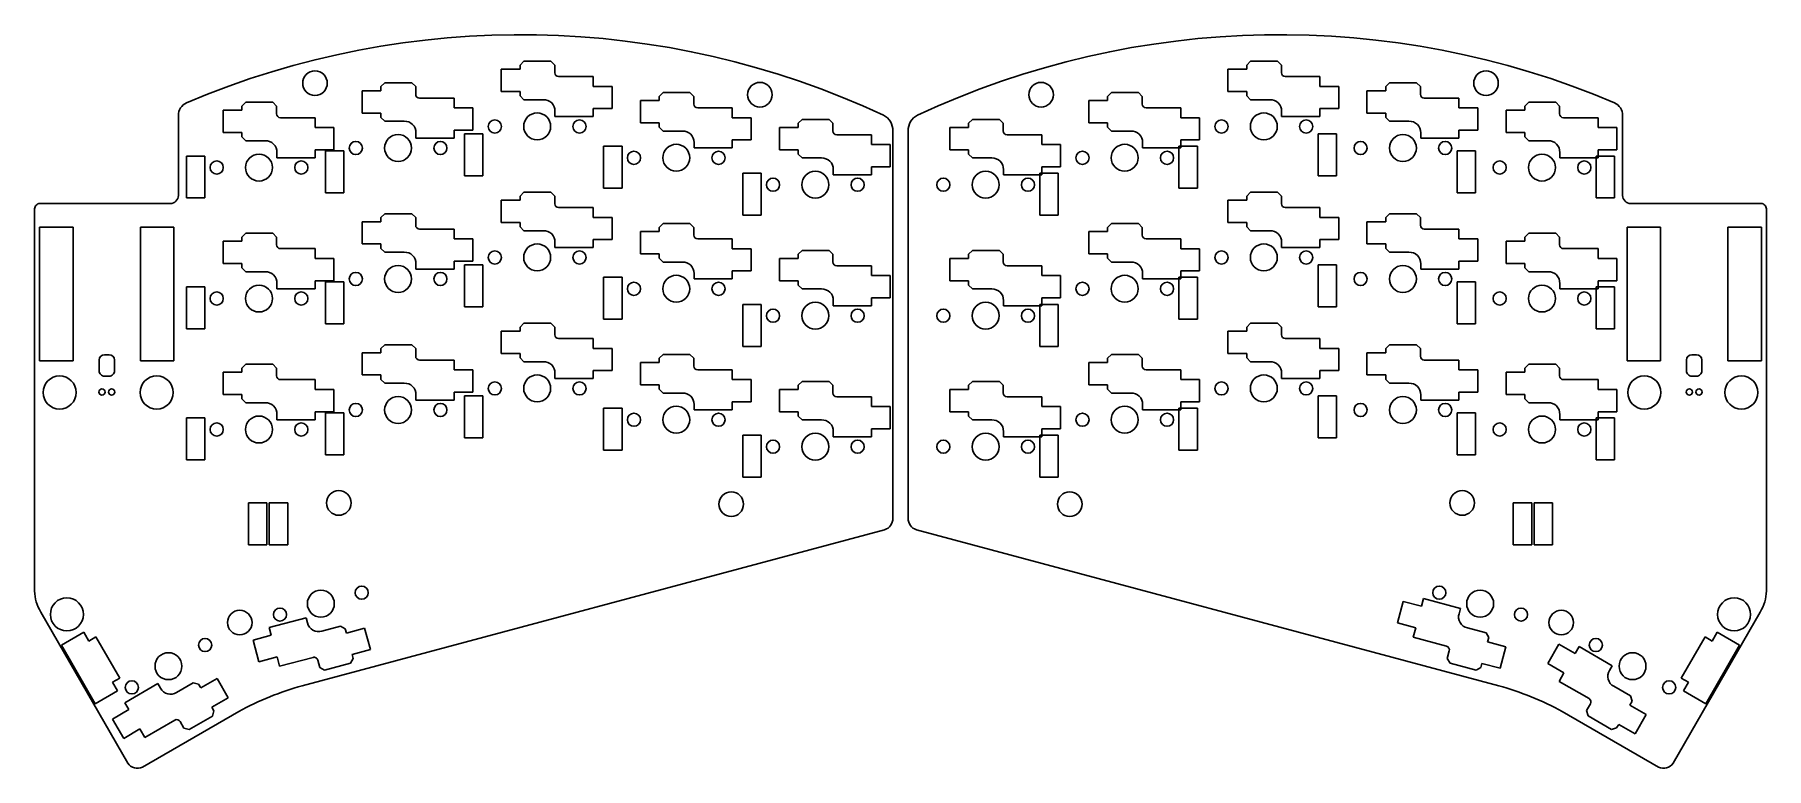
# Model space of a CAD drawing. Extents: x 32 to 257, y -139 to -44.
import ezdxf

# ---------------------------------------------------------------- set-up
doc = ezdxf.new("R2010")
doc.units = 0
doc.layers.add('BLACK', color=7, linetype='CONTINUOUS')

msp = doc.modelspace()

# ---------------------------------------------------------------- linework, layer by layer
at = {"layer": 'BLACK', "linetype": 'CONTINUOUS'}
for p, q in [((92.749, -48.4596), (92.749, -51.3552)), ((95.1978, -48.4596), (92.749, -48.4596)), ((95.1978, -47.9224), (95.6978, -47.4224)), ((95.1978, -48.4596), (95.1978, -47.9224)), ((95.6978, -47.4224), (99.2058, -47.4224)), ((99.2058, -47.4224), (99.7058, -47.9224)), ((99.7058, -48.9224), (99.7058, -47.9224)), ((104.706, -49.4224), (100.206, -49.4224)), ((104.706, -50.6948), (104.706, -49.4224)), ((187.233, -48.4596), (187.233, -51.3552)), ((189.681, -48.4596), (187.233, -48.4596)), ((189.681, -47.9224), (190.181, -47.4224)), ((189.681, -48.4596), (189.681, -47.9224)), ((190.181, -47.4224), (193.689, -47.4224)), ((193.689, -47.4224), (194.189, -47.9224)), ((194.189, -48.9224), (194.189, -47.9224)), ((199.189, -49.4224), (194.689, -49.4224)), ((199.189, -50.6948), (199.189, -49.4224)), ((77.113, -51.2594), (74.6642, -51.2594)), ((74.6642, -51.2594), (74.6642, -54.155)), ((77.113, -50.7222), (77.613, -50.2222)), ((77.113, -51.2594), (77.113, -50.7222)), ((77.613, -50.2222), (81.121, -50.2222)), ((81.121, -50.2222), (81.621, -50.7222)), ((81.621, -51.7222), (81.621, -50.7222)), ((95.1978, -51.3552), (92.749, -51.3552)), ((95.1978, -51.9304), (95.1978, -51.3552)), ((104.706, -50.6948), (107.155, -50.6948)), ((107.155, -53.5904), (107.155, -50.6948)), ((113.283, -51.9924), (113.783, -51.4924)), ((113.783, -51.4924), (117.291, -51.4924)), ((117.291, -51.4924), (117.791, -51.9924)), ((171.597, -51.9924), (172.097, -51.4924)), ((172.097, -51.4924), (175.605, -51.4924)), ((175.605, -51.4924), (176.105, -51.9924)), ((189.681, -51.3552), (187.233, -51.3552)), ((189.681, -51.9304), (189.681, -51.3552)), ((199.189, -50.6948), (201.638, -50.6948)), ((201.638, -53.5904), (201.638, -50.6948)), ((207.766, -51.2594), (205.317, -51.2594)), ((205.317, -51.2594), (205.317, -54.155)), ((207.766, -50.7222), (208.266, -50.2222)), ((207.766, -51.2594), (207.766, -50.7222)), ((208.266, -50.2222), (211.774, -50.2222)), ((211.774, -50.2222), (212.274, -50.7222)), ((212.274, -51.7222), (212.274, -50.7222)), ((59.0282, -53.7992), (56.5794, -53.7992)), ((56.5794, -53.7992), (56.5794, -56.6948)), ((59.0282, -53.262), (59.5282, -52.762)), ((59.0282, -53.7992), (59.0282, -53.262)), ((59.5282, -52.762), (63.0362, -52.762)), ((63.0362, -52.762), (63.5362, -53.262)), ((63.5362, -54.262), (63.5362, -53.262)), ((86.621, -52.2222), (82.121, -52.2222)), ((86.621, -53.4946), (86.621, -52.2222)), ((86.621, -53.4946), (89.0698, -53.4946)), ((89.0698, -56.3902), (89.0698, -53.4946)), ((95.1978, -51.9304), (95.6978, -52.4304)), ((95.6978, -52.4304), (98.2138, -52.4304)), ((99.7378, -53.9304), (99.7378, -54.6304)), ((104.706, -54.6304), (104.706, -53.5904)), ((104.706, -53.5904), (107.155, -53.5904)), ((110.834, -52.5296), (110.834, -55.4252)), ((113.283, -52.5296), (110.834, -52.5296)), ((113.283, -52.5296), (113.283, -51.9924)), ((117.791, -52.9924), (117.791, -51.9924)), ((122.791, -53.4924), (118.291, -53.4924)), ((122.791, -54.7648), (122.791, -53.4924)), ((171.597, -52.5296), (169.148, -52.5296)), ((169.148, -52.5296), (169.148, -55.4252)), ((171.597, -52.5296), (171.597, -51.9924)), ((176.105, -52.9924), (176.105, -51.9924)), ((181.105, -53.4924), (176.605, -53.4924)), ((181.105, -54.7648), (181.105, -53.4924)), ((189.681, -51.9304), (190.181, -52.4304)), ((190.181, -52.4304), (192.697, -52.4304)), ((194.221, -53.9304), (194.221, -54.6304)), ((199.189, -54.6304), (199.189, -53.5904)), ((199.189, -53.5904), (201.638, -53.5904)), ((217.274, -52.2222), (212.774, -52.2222)), ((217.274, -53.4946), (217.274, -52.2222)), ((217.274, -53.4946), (219.723, -53.4946)), ((219.723, -56.3902), (219.723, -53.4946)), ((225.851, -53.7992), (223.402, -53.7992)), ((223.402, -53.7992), (223.402, -56.6948)), ((225.851, -53.262), (226.351, -52.762)), ((225.851, -53.7992), (225.851, -53.262)), ((226.351, -52.762), (229.859, -52.762)), ((229.859, -52.762), (230.359, -53.262)), ((230.359, -54.262), (230.359, -53.262)), ((50.7693, -64.861), (50.7693, -54.4939)), ((68.5362, -54.762), (64.0362, -54.762)), ((68.5362, -56.0344), (68.5362, -54.762)), ((68.5362, -56.0344), (70.985, -56.0344)), ((70.985, -58.93), (70.985, -56.0344)), ((77.113, -54.155), (74.6642, -54.155)), ((77.113, -54.7302), (77.113, -54.155)), ((77.113, -54.7302), (77.613, -55.2302)), ((77.613, -55.2302), (80.129, -55.2302)), ((99.7378, -54.6304), (104.706, -54.6304)), ((113.283, -55.4252), (110.834, -55.4252)), ((113.283, -56.0004), (113.283, -55.4252)), ((113.283, -56.0004), (113.783, -56.5004)), ((122.791, -54.7648), (125.239, -54.7648)), ((125.239, -57.6604), (125.239, -54.7648)), ((128.919, -56.0296), (128.919, -58.9252)), ((131.367, -56.0296), (128.919, -56.0296)), ((131.367, -55.4924), (131.867, -54.9924)), ((131.367, -56.0296), (131.367, -55.4924)), ((131.867, -54.9924), (135.375, -54.9924)), ((135.375, -54.9924), (135.875, -55.4924)), ((135.875, -56.4924), (135.875, -55.4924)), ((153.512, -56.0296), (151.063, -56.0296)), ((151.063, -56.0296), (151.063, -58.9252)), ((153.512, -55.4924), (154.012, -54.9924)), ((153.512, -56.0296), (153.512, -55.4924)), ((154.012, -54.9924), (157.52, -54.9924)), ((157.52, -54.9924), (158.02, -55.4924)), ((158.02, -56.4924), (158.02, -55.4924)), ((171.597, -55.4252), (169.148, -55.4252)), ((171.597, -56.0004), (171.597, -55.4252)), ((171.597, -56.0004), (172.097, -56.5004)), ((181.105, -54.7648), (183.553, -54.7648)), ((183.553, -57.6604), (183.553, -54.7648)), ((194.221, -54.6304), (199.189, -54.6304)), ((207.766, -54.155), (205.317, -54.155)), ((207.766, -54.7302), (207.766, -54.155)), ((207.766, -54.7302), (208.266, -55.2302)), ((208.266, -55.2302), (210.782, -55.2302)), ((235.359, -54.762), (230.859, -54.762)), ((235.359, -56.0344), (235.359, -54.762)), ((235.359, -56.0344), (237.808, -56.0344)), ((237.808, -58.93), (237.808, -56.0344)), ((238.557, -54.4939), (238.557, -64.861)), ((59.0282, -56.6948), (56.5794, -56.6948)), ((59.0282, -57.27), (59.0282, -56.6948)), ((59.0282, -57.27), (59.5282, -57.77)), ((59.5282, -57.77), (62.0442, -57.77)), ((81.653, -56.7302), (81.653, -57.4302)), ((81.653, -57.4302), (86.621, -57.4302)), ((86.621, -57.4302), (86.621, -56.3902)), ((86.621, -56.3902), (89.0698, -56.3902)), ((90.3712, -56.8612), (87.9712, -56.8612)), ((87.9712, -56.8612), (87.9712, -62.3024)), ((90.3712, -62.3024), (90.3712, -56.8612)), ((108.456, -58.4718), (106.056, -58.4718)), ((106.056, -58.4718), (106.056, -63.913)), ((108.456, -63.913), (108.456, -58.4718)), ((113.783, -56.5004), (116.299, -56.5004)), ((117.823, -58.0004), (117.823, -58.7004)), ((122.791, -57.6604), (125.239, -57.6604)), ((122.791, -58.7004), (122.791, -57.6604)), ((140.875, -56.9924), (136.375, -56.9924)), ((140.875, -58.2648), (140.875, -56.9924)), ((140.875, -58.2648), (143.324, -58.2648)), ((143.324, -61.1604), (143.324, -58.2648)), ((143.663, -106.823), (143.663, -56.4751)), ((145.663, -56.4751), (145.663, -106.823)), ((163.02, -56.9924), (158.52, -56.9924)), ((163.02, -58.2648), (163.02, -56.9924)), ((163.02, -58.2648), (165.469, -58.2648)), ((165.469, -61.1604), (165.469, -58.2648)), ((172.097, -56.5004), (174.613, -56.5004)), ((176.137, -58.0004), (176.137, -58.7004)), ((180.87, -58.4718), (183.27, -58.4718)), ((180.87, -63.913), (180.87, -58.4718)), ((181.105, -57.6604), (183.553, -57.6604)), ((181.105, -58.7004), (181.105, -57.6604)), ((183.27, -58.4718), (183.27, -63.913)), ((198.955, -56.8612), (201.355, -56.8612)), ((198.955, -62.3024), (198.955, -56.8612)), ((201.355, -56.8612), (201.355, -62.3024)), ((212.306, -56.7302), (212.306, -57.4302)), ((212.306, -57.4302), (217.274, -57.4302)), ((217.274, -56.3902), (219.723, -56.3902)), ((217.274, -57.4302), (217.274, -56.3902)), ((225.851, -56.6948), (223.402, -56.6948)), ((225.851, -57.27), (225.851, -56.6948)), ((225.851, -57.27), (226.351, -57.77)), ((226.351, -57.77), (228.867, -57.77)), ((54.2016, -59.7414), (51.8016, -59.7414)), ((51.8016, -59.7414), (51.8016, -65.1826)), ((54.2016, -65.1826), (54.2016, -59.7414)), ((63.5682, -59.27), (63.5682, -59.97)), ((63.5682, -59.97), (68.5362, -59.97)), ((68.5362, -58.93), (70.985, -58.93)), ((68.5362, -59.97), (68.5362, -58.93)), ((72.2864, -59.0696), (69.8864, -59.0696)), ((69.8864, -59.0696), (69.8864, -64.5108)), ((72.2864, -64.5108), (72.2864, -59.0696)), ((117.823, -58.7004), (122.791, -58.7004)), ((131.367, -58.9252), (128.919, -58.9252)), ((131.367, -59.5004), (131.367, -58.9252)), ((131.367, -59.5004), (131.867, -60.0004)), ((131.867, -60.0004), (134.383, -60.0004)), ((153.512, -58.9252), (151.063, -58.9252)), ((153.512, -59.5004), (153.512, -58.9252)), ((153.512, -59.5004), (154.012, -60.0004)), ((154.012, -60.0004), (156.528, -60.0004)), ((176.137, -58.7004), (181.105, -58.7004)), ((217.04, -59.0696), (219.44, -59.0696)), ((217.04, -64.5108), (217.04, -59.0696)), ((219.44, -59.0696), (219.44, -64.5108)), ((230.391, -59.27), (230.391, -59.97)), ((230.391, -59.97), (235.359, -59.97)), ((235.124, -59.7414), (237.524, -59.7414)), ((235.124, -65.1826), (235.124, -59.7414)), ((235.359, -59.97), (235.359, -58.93)), ((235.359, -58.93), (237.808, -58.93)), ((237.524, -59.7414), (237.524, -65.1826)), ((87.9712, -62.3024), (90.3712, -62.3024)), ((126.541, -61.9718), (124.141, -61.9718)), ((124.141, -61.9718), (124.141, -67.413)), ((126.541, -67.413), (126.541, -61.9718)), ((135.907, -61.5004), (135.907, -62.2004)), ((135.907, -62.2004), (140.875, -62.2004)), ((140.875, -61.1604), (143.324, -61.1604)), ((140.875, -62.2004), (140.875, -61.1604)), ((158.052, -61.5004), (158.052, -62.2004)), ((158.052, -62.2004), (163.02, -62.2004)), ((162.785, -61.9718), (165.185, -61.9718)), ((162.785, -67.413), (162.785, -61.9718)), ((163.02, -61.1604), (165.469, -61.1604)), ((163.02, -62.2004), (163.02, -61.1604)), ((165.185, -61.9718), (165.185, -67.413)), ((201.355, -62.3024), (198.955, -62.3024)), ((51.8016, -65.1826), (54.2016, -65.1826)), ((69.8864, -64.5108), (72.2864, -64.5108)), ((95.1978, -64.9404), (95.6978, -64.4404)), ((95.1978, -65.4776), (95.1978, -64.9404)), ((95.6978, -64.4404), (99.2058, -64.4404)), ((99.2058, -64.4404), (99.7058, -64.9404)), ((99.7058, -65.9404), (99.7058, -64.9404)), ((106.056, -63.913), (108.456, -63.913)), ((183.27, -63.913), (180.87, -63.913)), ((189.681, -64.9404), (190.181, -64.4404)), ((189.681, -65.4776), (189.681, -64.9404)), ((190.181, -64.4404), (193.689, -64.4404)), ((193.689, -64.4404), (194.189, -64.9404)), ((194.189, -65.9404), (194.189, -64.9404)), ((219.44, -64.5108), (217.04, -64.5108)), ((237.524, -65.1826), (235.124, -65.1826)), ((32.0754, -116.249), (32.0754, -66.627)), ((49.7025, -65.9278), (32.7754, -65.917)), ((77.113, -67.7404), (77.613, -67.2404)), ((77.613, -67.2404), (81.121, -67.2404)), ((81.121, -67.2404), (81.621, -67.7404)), ((95.1978, -65.4776), (92.749, -65.4776)), ((92.749, -65.4776), (92.749, -68.3732)), ((104.706, -66.4404), (100.206, -66.4404)), ((104.706, -67.7128), (104.706, -66.4404)), ((124.141, -67.413), (126.541, -67.413)), ((165.185, -67.413), (162.785, -67.413)), ((187.233, -65.4776), (187.233, -68.3732)), ((189.681, -65.4776), (187.233, -65.4776)), ((199.189, -66.4404), (194.689, -66.4404)), ((199.189, -67.7128), (199.189, -66.4404)), ((207.766, -67.7404), (208.266, -67.2404)), ((208.266, -67.2404), (211.774, -67.2404)), ((211.774, -67.2404), (212.274, -67.7404)), ((256.551, -65.917), (239.623, -65.9278)), ((257.251, -66.627), (257.251, -116.249)), ((37.0886, -68.9814), (32.7198, -68.9814)), ((32.7198, -68.9814), (32.7198, -86.355)), ((37.0886, -86.355), (37.0886, -68.9814)), ((50.195, -68.9814), (45.8262, -68.9814)), ((45.8262, -68.9814), (45.8262, -86.355)), ((50.195, -86.355), (50.195, -68.9814)), ((59.0282, -70.28), (59.5282, -69.78)), ((59.5282, -69.78), (63.0362, -69.78)), ((63.0362, -69.78), (63.5362, -70.28)), ((74.6642, -68.2776), (74.6642, -71.1732)), ((77.113, -68.2776), (74.6642, -68.2776)), ((77.113, -68.2776), (77.113, -67.7404)), ((81.621, -68.7404), (81.621, -67.7404)), ((86.621, -69.2404), (82.121, -69.2404)), ((86.621, -70.5128), (86.621, -69.2404)), ((95.1978, -68.3732), (92.749, -68.3732)), ((95.1978, -68.9484), (95.1978, -68.3732)), ((95.1978, -68.9484), (95.6978, -69.4484)), ((95.6978, -69.4484), (98.2138, -69.4484)), ((104.706, -67.7128), (107.155, -67.7128)), ((107.155, -70.6084), (107.155, -67.7128)), ((110.834, -69.5476), (110.834, -72.4432)), ((113.283, -69.5476), (110.834, -69.5476)), ((113.283, -69.0104), (113.783, -68.5104)), ((113.283, -69.5476), (113.283, -69.0104)), ((113.783, -68.5104), (117.291, -68.5104)), ((117.291, -68.5104), (117.791, -69.0104)), ((117.791, -70.0104), (117.791, -69.0104)), ((171.597, -69.5476), (169.148, -69.5476)), ((169.148, -69.5476), (169.148, -72.4432)), ((171.597, -69.0104), (172.097, -68.5104)), ((171.597, -69.5476), (171.597, -69.0104)), ((172.097, -68.5104), (175.605, -68.5104)), ((175.605, -68.5104), (176.105, -69.0104)), ((176.105, -70.0104), (176.105, -69.0104)), ((189.681, -68.3732), (187.233, -68.3732)), ((189.681, -68.9484), (189.681, -68.3732)), ((189.681, -68.9484), (190.181, -69.4484)), ((190.181, -69.4484), (192.697, -69.4484)), ((199.189, -67.7128), (201.638, -67.7128)), ((201.638, -70.6084), (201.638, -67.7128)), ((207.766, -68.2776), (205.317, -68.2776)), ((205.317, -68.2776), (205.317, -71.1732)), ((207.766, -68.2776), (207.766, -67.7404)), ((212.274, -68.7404), (212.274, -67.7404)), ((217.274, -69.2404), (212.774, -69.2404)), ((217.274, -70.5128), (217.274, -69.2404)), ((225.851, -70.28), (226.351, -69.78)), ((226.351, -69.78), (229.859, -69.78)), ((229.859, -69.78), (230.359, -70.28)), ((239.131, -68.9814), (243.5, -68.9814)), ((239.131, -86.355), (239.131, -68.9814)), ((243.5, -68.9814), (243.5, -86.355)), ((252.237, -68.9814), (256.606, -68.9814)), ((252.237, -86.355), (252.237, -68.9814)), ((256.606, -68.9814), (256.606, -86.355)), ((56.5794, -70.8172), (56.5794, -73.7128)), ((59.0282, -70.8172), (56.5794, -70.8172)), ((59.0282, -70.8172), (59.0282, -70.28)), ((63.5362, -71.28), (63.5362, -70.28)), ((68.5362, -71.78), (64.0362, -71.78)), ((68.5362, -73.0524), (68.5362, -71.78)), ((77.113, -71.1732), (74.6642, -71.1732)), ((77.113, -71.7484), (77.113, -71.1732)), ((77.113, -71.7484), (77.613, -72.2484)), ((86.621, -70.5128), (89.0698, -70.5128)), ((89.0698, -73.4084), (89.0698, -70.5128)), ((99.7378, -70.9484), (99.7378, -71.6484)), ((99.7378, -71.6484), (104.706, -71.6484)), ((104.706, -71.6484), (104.706, -70.6084)), ((104.706, -70.6084), (107.155, -70.6084)), ((122.791, -70.5104), (118.291, -70.5104)), ((122.791, -71.7828), (122.791, -70.5104)), ((122.791, -71.7828), (125.239, -71.7828)), ((125.239, -74.6784), (125.239, -71.7828)), ((131.367, -72.5104), (131.867, -72.0104)), ((131.867, -72.0104), (135.375, -72.0104)), ((135.375, -72.0104), (135.875, -72.5104)), ((153.512, -72.5104), (154.012, -72.0104)), ((154.012, -72.0104), (157.52, -72.0104)), ((157.52, -72.0104), (158.02, -72.5104)), ((181.105, -70.5104), (176.605, -70.5104)), ((181.105, -71.7828), (181.105, -70.5104)), ((181.105, -71.7828), (183.553, -71.7828)), ((183.553, -74.6784), (183.553, -71.7828)), ((194.221, -70.9484), (194.221, -71.6484)), ((194.221, -71.6484), (199.189, -71.6484)), ((199.189, -70.6084), (201.638, -70.6084)), ((199.189, -71.6484), (199.189, -70.6084)), ((207.766, -71.1732), (205.317, -71.1732)), ((207.766, -71.7484), (207.766, -71.1732)), ((207.766, -71.7484), (208.266, -72.2484)), ((217.274, -70.5128), (219.723, -70.5128)), ((219.723, -73.4084), (219.723, -70.5128)), ((223.402, -70.8172), (223.402, -73.7128)), ((225.851, -70.8172), (223.402, -70.8172)), ((225.851, -70.8172), (225.851, -70.28)), ((230.359, -71.28), (230.359, -70.28)), ((235.359, -71.78), (230.859, -71.78)), ((235.359, -73.0524), (235.359, -71.78)), ((59.0282, -73.7128), (56.5794, -73.7128)), ((59.0282, -74.288), (59.0282, -73.7128)), ((59.0282, -74.288), (59.5282, -74.788)), ((68.5362, -73.0524), (70.985, -73.0524)), ((70.985, -75.948), (70.985, -73.0524)), ((77.613, -72.2484), (80.129, -72.2484)), ((81.653, -73.7484), (81.653, -74.4484)), ((86.621, -74.4484), (86.621, -73.4084)), ((86.621, -73.4084), (89.0698, -73.4084)), ((90.3712, -73.8792), (87.9712, -73.8792)), ((87.9712, -73.8792), (87.9712, -79.3204)), ((90.3712, -79.3204), (90.3712, -73.8792)), ((113.283, -72.4432), (110.834, -72.4432)), ((113.283, -73.0184), (113.283, -72.4432)), ((113.283, -73.0184), (113.783, -73.5184)), ((113.783, -73.5184), (116.299, -73.5184)), ((131.367, -73.0476), (128.919, -73.0476)), ((128.919, -73.0476), (128.919, -75.9432)), ((131.367, -73.0476), (131.367, -72.5104)), ((135.875, -73.5104), (135.875, -72.5104)), ((140.875, -74.0104), (136.375, -74.0104)), ((140.875, -75.2828), (140.875, -74.0104)), ((151.063, -73.0476), (151.063, -75.9432)), ((153.512, -73.0476), (151.063, -73.0476)), ((153.512, -73.0476), (153.512, -72.5104)), ((158.02, -73.5104), (158.02, -72.5104)), ((163.02, -74.0104), (158.52, -74.0104)), ((163.02, -75.2828), (163.02, -74.0104)), ((171.597, -72.4432), (169.148, -72.4432)), ((171.597, -73.0184), (171.597, -72.4432)), ((171.597, -73.0184), (172.097, -73.5184)), ((172.097, -73.5184), (174.613, -73.5184)), ((198.955, -73.8792), (201.355, -73.8792)), ((198.955, -79.3204), (198.955, -73.8792)), ((201.355, -73.8792), (201.355, -79.3204)), ((208.266, -72.2484), (210.782, -72.2484)), ((212.306, -73.7484), (212.306, -74.4484)), ((217.274, -73.4084), (219.723, -73.4084)), ((217.274, -74.4484), (217.274, -73.4084)), ((225.851, -73.7128), (223.402, -73.7128)), ((225.851, -74.288), (225.851, -73.7128)), ((225.851, -74.288), (226.351, -74.788)), ((235.359, -73.0524), (237.808, -73.0524)), ((237.808, -75.948), (237.808, -73.0524)), ((59.5282, -74.788), (62.0442, -74.788)), ((63.5682, -76.288), (63.5682, -76.988)), ((68.5362, -75.948), (70.985, -75.948)), ((68.5362, -76.988), (68.5362, -75.948)), ((72.2864, -76.0878), (69.8864, -76.0878)), ((69.8864, -76.0878), (69.8864, -81.529)), ((72.2864, -81.529), (72.2864, -76.0878)), ((81.653, -74.4484), (86.621, -74.4484)), ((108.456, -75.4898), (106.056, -75.4898)), ((106.056, -75.4898), (106.056, -80.931)), ((108.456, -80.931), (108.456, -75.4898)), ((117.823, -75.0184), (117.823, -75.7184)), ((117.823, -75.7184), (122.791, -75.7184)), ((122.791, -74.6784), (125.239, -74.6784)), ((122.791, -75.7184), (122.791, -74.6784)), ((131.367, -75.9432), (128.919, -75.9432)), ((131.367, -76.5184), (131.367, -75.9432)), ((131.367, -76.5184), (131.867, -77.0184)), ((140.875, -75.2828), (143.324, -75.2828)), ((143.324, -78.1784), (143.324, -75.2828)), ((153.512, -75.9432), (151.063, -75.9432)), ((153.512, -76.5184), (153.512, -75.9432)), ((153.512, -76.5184), (154.012, -77.0184)), ((163.02, -75.2828), (165.469, -75.2828)), ((165.469, -78.1784), (165.469, -75.2828)), ((176.137, -75.0184), (176.137, -75.7184)), ((176.137, -75.7184), (181.105, -75.7184)), ((180.87, -75.4898), (183.27, -75.4898)), ((180.87, -80.931), (180.87, -75.4898)), ((181.105, -74.6784), (183.553, -74.6784)), ((181.105, -75.7184), (181.105, -74.6784)), ((183.27, -75.4898), (183.27, -80.931)), ((212.306, -74.4484), (217.274, -74.4484)), ((217.04, -76.0878), (219.44, -76.0878)), ((217.04, -81.529), (217.04, -76.0878)), ((219.44, -76.0878), (219.44, -81.529)), ((226.351, -74.788), (228.867, -74.788)), ((230.391, -76.288), (230.391, -76.988)), ((235.359, -75.948), (237.808, -75.948)), ((235.359, -76.988), (235.359, -75.948)), ((54.2016, -76.7594), (51.8016, -76.7594)), ((51.8016, -76.7594), (51.8016, -82.2006)), ((54.2016, -82.2006), (54.2016, -76.7594)), ((63.5682, -76.988), (68.5362, -76.988)), ((131.867, -77.0184), (134.383, -77.0184)), ((135.907, -78.5184), (135.907, -79.2184)), ((140.875, -79.2184), (140.875, -78.1784)), ((140.875, -78.1784), (143.324, -78.1784)), ((154.012, -77.0184), (156.528, -77.0184)), ((158.052, -78.5184), (158.052, -79.2184)), ((163.02, -78.1784), (165.469, -78.1784)), ((163.02, -79.2184), (163.02, -78.1784)), ((230.391, -76.988), (235.359, -76.988)), ((235.124, -76.7594), (237.524, -76.7594)), ((235.124, -82.2006), (235.124, -76.7594)), ((237.524, -76.7594), (237.524, -82.2006)), ((87.9712, -79.3204), (90.3712, -79.3204)), ((106.056, -80.931), (108.456, -80.931)), ((126.541, -79.0406), (124.141, -79.0406)), ((124.141, -79.0406), (124.141, -84.4818)), ((126.541, -84.4818), (126.541, -79.0406)), ((135.907, -79.2184), (140.875, -79.2184)), ((158.052, -79.2184), (163.02, -79.2184)), ((162.785, -79.0406), (165.185, -79.0406)), ((162.785, -84.4818), (162.785, -79.0406)), ((165.185, -79.0406), (165.185, -84.4818)), ((183.27, -80.931), (180.87, -80.931)), ((201.355, -79.3204), (198.955, -79.3204)), ((51.8016, -82.2006), (54.2016, -82.2006)), ((69.8864, -81.529), (72.2864, -81.529)), ((92.749, -82.4956), (92.749, -85.3912)), ((95.1978, -82.4956), (92.749, -82.4956)), ((95.1978, -81.9584), (95.6978, -81.4584)), ((95.1978, -82.4956), (95.1978, -81.9584)), ((95.6978, -81.4584), (99.2058, -81.4584)), ((99.2058, -81.4584), (99.7058, -81.9584)), ((99.7058, -82.9584), (99.7058, -81.9584)), ((187.233, -82.4956), (187.233, -85.3912)), ((189.681, -82.4956), (187.233, -82.4956)), ((189.681, -81.9584), (190.181, -81.4584)), ((189.681, -82.4956), (189.681, -81.9584)), ((190.181, -81.4584), (193.689, -81.4584)), ((193.689, -81.4584), (194.189, -81.9584)), ((194.189, -82.9584), (194.189, -81.9584)), ((219.44, -81.529), (217.04, -81.529)), ((237.524, -82.2006), (235.124, -82.2006)), ((41.7574, -85.5551), (41.1574, -85.5551)), ((77.113, -85.2956), (74.6642, -85.2956)), ((74.6642, -85.2956), (74.6642, -88.1912)), ((77.113, -84.7584), (77.613, -84.2584)), ((77.113, -85.2956), (77.113, -84.7584)), ((77.613, -84.2584), (81.121, -84.2584)), ((81.121, -84.2584), (81.621, -84.7584)), ((81.621, -85.7584), (81.621, -84.7584)), ((95.1978, -85.3912), (92.749, -85.3912)), ((95.1978, -85.9664), (95.1978, -85.3912)), ((104.706, -83.4584), (100.206, -83.4584)), ((104.706, -84.7308), (104.706, -83.4584)), ((104.706, -84.7308), (107.155, -84.7308)), ((107.155, -87.6264), (107.155, -84.7308)), ((113.283, -86.0284), (113.783, -85.5284)), ((113.783, -85.5284), (117.291, -85.5284)), ((117.291, -85.5284), (117.791, -86.0284)), ((124.141, -84.4818), (126.541, -84.4818)), ((165.185, -84.4818), (162.785, -84.4818)), ((171.597, -86.0284), (172.097, -85.5284)), ((172.097, -85.5284), (175.605, -85.5284)), ((175.605, -85.5284), (176.105, -86.0284)), ((189.681, -85.3912), (187.233, -85.3912)), ((189.681, -85.9664), (189.681, -85.3912)), ((199.189, -83.4584), (194.689, -83.4584)), ((199.189, -84.7308), (199.189, -83.4584)), ((199.189, -84.7308), (201.638, -84.7308)), ((201.638, -87.6264), (201.638, -84.7308)), ((205.317, -85.2956), (205.317, -88.1912)), ((207.766, -85.2956), (205.317, -85.2956)), ((207.766, -84.7584), (208.266, -84.2584)), ((207.766, -85.2956), (207.766, -84.7584)), ((208.266, -84.2584), (211.774, -84.2584)), ((211.774, -84.2584), (212.274, -84.7584)), ((212.274, -85.7584), (212.274, -84.7584)), ((247.569, -85.5551), (248.169, -85.5551)), ((32.7198, -86.355), (37.0886, -86.355)), ((40.4574, -86.2551), (40.4574, -87.6551)), ((42.4574, -87.6551), (42.4574, -86.2551)), ((45.8262, -86.355), (50.195, -86.355)), ((59.0282, -87.298), (59.5282, -86.798)), ((59.0282, -87.8352), (59.0282, -87.298)), ((59.5282, -86.798), (63.0362, -86.798)), ((63.0362, -86.798), (63.5362, -87.298)), ((63.5362, -88.298), (63.5362, -87.298)), ((86.621, -86.2584), (82.121, -86.2584)), ((86.621, -87.5308), (86.621, -86.2584)), ((86.621, -87.5308), (89.0698, -87.5308)), ((89.0698, -90.4264), (89.0698, -87.5308)), ((95.1978, -85.9664), (95.6978, -86.4664)), ((95.6978, -86.4664), (98.2138, -86.4664)), ((104.706, -88.6664), (104.706, -87.6264)), ((104.706, -87.6264), (107.155, -87.6264)), ((113.283, -86.5656), (110.834, -86.5656)), ((110.834, -86.5656), (110.834, -89.4612)), ((113.283, -86.5656), (113.283, -86.0284)), ((117.791, -87.0284), (117.791, -86.0284)), ((122.791, -87.5284), (118.291, -87.5284)), ((122.791, -88.8008), (122.791, -87.5284)), ((171.597, -86.5656), (169.148, -86.5656)), ((169.148, -86.5656), (169.148, -89.4612)), ((171.597, -86.5656), (171.597, -86.0284)), ((176.105, -87.0284), (176.105, -86.0284)), ((181.105, -87.5284), (176.605, -87.5284)), ((181.105, -88.8008), (181.105, -87.5284)), ((189.681, -85.9664), (190.181, -86.4664)), ((190.181, -86.4664), (192.697, -86.4664)), ((199.189, -88.6664), (199.189, -87.6264)), ((199.189, -87.6264), (201.638, -87.6264)), ((217.274, -86.2584), (212.774, -86.2584)), ((217.274, -87.5308), (217.274, -86.2584)), ((217.274, -87.5308), (219.723, -87.5308)), ((219.723, -90.4264), (219.723, -87.5308)), ((225.851, -87.298), (226.351, -86.798)), ((225.851, -87.8352), (225.851, -87.298)), ((226.351, -86.798), (229.859, -86.798)), ((229.859, -86.798), (230.359, -87.298)), ((230.359, -88.298), (230.359, -87.298)), ((243.5, -86.355), (239.131, -86.355)), ((246.869, -87.6551), (246.869, -86.2551)), ((248.869, -86.2551), (248.869, -87.6551)), ((256.606, -86.355), (252.237, -86.355)), ((41.1574, -88.3551), (41.7574, -88.3551)), ((56.5794, -87.8352), (56.5794, -90.7308)), ((59.0282, -87.8352), (56.5794, -87.8352)), ((68.5362, -88.798), (64.0362, -88.798)), ((68.5362, -90.0704), (68.5362, -88.798)), ((77.113, -88.1912), (74.6642, -88.1912)), ((77.113, -88.7664), (77.113, -88.1912)), ((77.113, -88.7664), (77.613, -89.2664)), ((77.613, -89.2664), (80.129, -89.2664)), ((99.7378, -87.9664), (99.7378, -88.6664)), ((99.7378, -88.6664), (104.706, -88.6664)), ((113.283, -89.4612), (110.834, -89.4612)), ((113.283, -90.0364), (113.283, -89.4612)), ((113.283, -90.0364), (113.783, -90.5364)), ((122.791, -88.8008), (125.239, -88.8008)), ((125.239, -91.6964), (125.239, -88.8008)), ((131.367, -90.0656), (128.919, -90.0656)), ((128.919, -90.0656), (128.919, -92.9612)), ((131.367, -89.5284), (131.867, -89.0284)), ((131.367, -90.0656), (131.367, -89.5284)), ((131.867, -89.0284), (135.375, -89.0284)), ((135.375, -89.0284), (135.875, -89.5284)), ((135.875, -90.5284), (135.875, -89.5284)), ((151.063, -90.0656), (151.063, -92.9612)), ((153.512, -90.0656), (151.063, -90.0656)), ((153.512, -89.5284), (154.012, -89.0284)), ((153.512, -90.0656), (153.512, -89.5284)), ((154.012, -89.0284), (157.52, -89.0284)), ((157.52, -89.0284), (158.02, -89.5284)), ((158.02, -90.5284), (158.02, -89.5284)), ((171.597, -89.4612), (169.148, -89.4612)), ((171.597, -90.0364), (171.597, -89.4612)), ((171.597, -90.0364), (172.097, -90.5364)), ((181.105, -88.8008), (183.553, -88.8008)), ((183.553, -91.6964), (183.553, -88.8008)), ((194.221, -87.9664), (194.221, -88.6664)), ((194.221, -88.6664), (199.189, -88.6664)), ((207.766, -88.1912), (205.317, -88.1912)), ((207.766, -88.7664), (207.766, -88.1912)), ((207.766, -88.7664), (208.266, -89.2664)), ((208.266, -89.2664), (210.782, -89.2664)), ((223.402, -87.8352), (223.402, -90.7308)), ((225.851, -87.8352), (223.402, -87.8352)), ((235.359, -88.798), (230.859, -88.798)), ((235.359, -90.0704), (235.359, -88.798)), ((248.169, -88.3551), (247.569, -88.3551)), ((59.0282, -90.7308), (56.5794, -90.7308)), ((59.0282, -91.306), (59.0282, -90.7308)), ((59.0282, -91.306), (59.5282, -91.806)), ((59.5282, -91.806), (62.0442, -91.806)), ((68.5362, -90.0704), (70.985, -90.0704)), ((70.985, -92.966), (70.985, -90.0704)), ((81.653, -90.7664), (81.653, -91.4664)), ((81.653, -91.4664), (86.621, -91.4664)), ((86.621, -91.4664), (86.621, -90.4264)), ((86.621, -90.4264), (89.0698, -90.4264)), ((90.3712, -90.8972), (87.9712, -90.8972)), ((87.9712, -90.8972), (87.9712, -96.3384)), ((90.3712, -96.3384), (90.3712, -90.8972)), ((113.783, -90.5364), (116.299, -90.5364)), ((117.823, -92.0364), (117.823, -92.7364)), ((122.791, -91.6964), (125.239, -91.6964)), ((122.791, -92.7364), (122.791, -91.6964)), ((140.875, -91.0284), (136.375, -91.0284)), ((140.875, -92.3008), (140.875, -91.0284)), ((140.875, -92.3008), (143.324, -92.3008)), ((143.324, -95.1964), (143.324, -92.3008)), ((163.02, -91.0284), (158.52, -91.0284)), ((163.02, -92.3008), (163.02, -91.0284)), ((163.02, -92.3008), (165.469, -92.3008)), ((165.469, -95.1964), (165.469, -92.3008)), ((172.097, -90.5364), (174.613, -90.5364)), ((176.137, -92.0364), (176.137, -92.7364)), ((181.105, -92.7364), (181.105, -91.6964)), ((181.105, -91.6964), (183.553, -91.6964)), ((198.955, -90.8972), (201.355, -90.8972)), ((198.955, -96.3384), (198.955, -90.8972)), ((201.355, -90.8972), (201.355, -96.3384)), ((212.306, -90.7664), (212.306, -91.4664)), ((212.306, -91.4664), (217.274, -91.4664)), ((217.274, -91.4664), (217.274, -90.4264)), ((217.274, -90.4264), (219.723, -90.4264)), ((225.851, -90.7308), (223.402, -90.7308)), ((225.851, -91.306), (225.851, -90.7308)), ((225.851, -91.306), (226.351, -91.806)), ((226.351, -91.806), (228.867, -91.806)), ((235.359, -90.0704), (237.808, -90.0704)), ((237.808, -92.966), (237.808, -90.0704)), ((54.2016, -93.7774), (51.8016, -93.7774)), ((51.8016, -93.7774), (51.8016, -99.2186)), ((54.2016, -99.2186), (54.2016, -93.7774)), ((63.5682, -93.306), (63.5682, -94.006)), ((63.5682, -94.006), (68.5362, -94.006)), ((68.5362, -94.006), (68.5362, -92.966)), ((68.5362, -92.966), (70.985, -92.966)), ((72.2864, -93.1058), (69.8864, -93.1058)), ((69.8864, -93.1058), (69.8864, -98.547)), ((72.2864, -98.547), (72.2864, -93.1058)), ((108.456, -92.5078), (106.056, -92.5078)), ((106.056, -92.5078), (106.056, -97.949)), ((108.456, -97.949), (108.456, -92.5078)), ((117.823, -92.7364), (122.791, -92.7364)), ((131.367, -92.9612), (128.919, -92.9612)), ((131.367, -93.5364), (131.367, -92.9612)), ((131.367, -93.5364), (131.867, -94.0364)), ((131.867, -94.0364), (134.383, -94.0364)), ((153.512, -92.9612), (151.063, -92.9612)), ((153.512, -93.5364), (153.512, -92.9612)), ((153.512, -93.5364), (154.012, -94.0364)), ((154.012, -94.0364), (156.528, -94.0364)), ((176.137, -92.7364), (181.105, -92.7364)), ((180.87, -92.5078), (183.27, -92.5078)), ((180.87, -97.949), (180.87, -92.5078)), ((183.27, -92.5078), (183.27, -97.949)), ((217.04, -93.1058), (219.44, -93.1058)), ((217.04, -98.547), (217.04, -93.1058)), ((219.44, -93.1058), (219.44, -98.547)), ((230.391, -93.306), (230.391, -94.006)), ((230.391, -94.006), (235.359, -94.006)), ((235.124, -93.7774), (237.524, -93.7774)), ((235.124, -99.2186), (235.124, -93.7774)), ((235.359, -94.006), (235.359, -92.966)), ((235.359, -92.966), (237.808, -92.966)), ((237.524, -93.7774), (237.524, -99.2186)), ((87.9712, -96.3384), (90.3712, -96.3384)), ((126.541, -96.0078), (124.141, -96.0078)), ((124.141, -96.0078), (124.141, -101.449)), ((126.541, -101.449), (126.541, -96.0078)), ((135.907, -95.5364), (135.907, -96.2364)), ((135.907, -96.2364), (140.875, -96.2364)), ((140.875, -95.1964), (143.324, -95.1964)), ((140.875, -96.2364), (140.875, -95.1964)), ((158.052, -95.5364), (158.052, -96.2364)), ((158.052, -96.2364), (163.02, -96.2364)), ((162.785, -96.0078), (165.185, -96.0078)), ((162.785, -101.449), (162.785, -96.0078)), ((163.02, -96.2364), (163.02, -95.1964)), ((163.02, -95.1964), (165.469, -95.1964)), ((165.185, -96.0078), (165.185, -101.449)), ((201.355, -96.3384), (198.955, -96.3384)), ((69.8864, -98.547), (72.2864, -98.547)), ((106.056, -97.949), (108.456, -97.949)), ((183.27, -97.949), (180.87, -97.949)), ((219.44, -98.547), (217.04, -98.547)), ((51.8016, -99.2186), (54.2016, -99.2186)), ((237.524, -99.2186), (235.124, -99.2186)), ((124.141, -101.449), (126.541, -101.449)), ((165.185, -101.449), (162.785, -101.449)), ((62.2864, -104.819), (59.8864, -104.819)), ((59.8864, -104.819), (59.8864, -110.261)), ((62.2864, -110.261), (62.2864, -104.819)), ((64.9788, -104.819), (62.5788, -104.819)), ((62.5788, -104.819), (62.5788, -110.261)), ((64.9788, -110.261), (64.9788, -104.819)), ((224.347, -110.261), (224.347, -104.819)), ((224.347, -104.819), (226.747, -104.819)), ((226.747, -104.819), (226.747, -110.261)), ((227.04, -110.261), (227.04, -104.819)), ((227.04, -104.819), (229.44, -104.819)), ((229.44, -104.819), (229.44, -110.261)), ((59.8864, -110.261), (62.2864, -110.261)), ((62.5788, -110.261), (64.9788, -110.261)), ((66.8668, -128.577), (142.595, -108.293)), ((146.731, -108.293), (222.459, -128.577)), ((226.747, -110.261), (224.347, -110.261)), ((229.44, -110.261), (227.04, -110.261)), ((32.867, -118.992), (44.1828, -138.636)), ((210.035, -117.613), (209.286, -120.41)), ((212.401, -118.247), (210.035, -117.613)), ((212.67, -117.243), (212.401, -118.247)), ((217.469, -118.528), (212.67, -117.243)), ((217.287, -119.205), (217.469, -118.528)), ((245.143, -138.636), (256.459, -118.992)), ((67.382, -119.728), (62.5833, -121.013)), ((62.5833, -121.013), (62.8524, -122.018)), ((67.5631, -120.404), (67.382, -119.728)), ((71.8537, -120.807), (69.4235, -121.458)), ((72.4661, -121.161), (71.8537, -120.807)), ((72.4661, -121.161), (72.615, -121.716)), ((72.615, -121.716), (74.9803, -121.082)), ((75.7298, -123.879), (74.9803, -121.082)), ((211.651, -121.044), (209.286, -120.41)), ((211.651, -121.044), (211.322, -122.273)), ((220.802, -121.699), (218.371, -121.048)), ((38.4588, -121.608), (35.5552, -123.284)), ((35.5552, -123.284), (39.9552, -130.905)), ((39.1244, -122.761), (38.4588, -121.608)), ((39.1244, -122.761), (40.0483, -122.227)), ((43.1425, -127.587), (40.0483, -122.227)), ((62.8524, -122.018), (60.4871, -122.652)), ((60.4871, -122.652), (61.2365, -125.449)), ((211.322, -122.273), (215.669, -123.438)), ((221.155, -122.312), (220.802, -121.699)), ((221.155, -122.312), (221.006, -122.867)), ((221.006, -122.867), (223.372, -123.501)), ((222.622, -126.298), (223.372, -123.501)), ((230.262, -123.163), (228.815, -125.671)), ((232.383, -124.387), (230.262, -123.163)), ((232.903, -123.487), (232.383, -124.387)), ((237.205, -125.971), (232.903, -123.487)), ((246.183, -127.587), (249.278, -122.227)), ((250.202, -122.761), (249.278, -122.227)), ((253.771, -123.284), (249.371, -130.905)), ((250.202, -122.761), (250.867, -121.608)), ((250.867, -121.608), (253.771, -123.284)), ((63.6019, -124.815), (61.2365, -125.449)), ((63.6019, -124.815), (63.9312, -126.044)), ((63.9312, -126.044), (68.2779, -124.879)), ((68.8902, -125.233), (69.149, -126.199)), ((73.1499, -125.644), (69.7614, -126.552)), ((73.5034, -125.032), (73.1499, -125.644)), ((73.3644, -124.513), (75.7298, -123.879)), ((73.3644, -124.513), (73.5034, -125.032)), ((216.022, -124.05), (215.763, -125.016)), ((216.117, -125.629), (215.763, -125.016)), ((219.505, -126.537), (216.117, -125.629)), ((220.257, -125.664), (220.118, -126.183)), ((220.257, -125.664), (222.622, -126.298)), ((230.935, -126.895), (228.815, -125.671)), ((236.855, -126.577), (237.205, -125.971)), ((42.2186, -128.12), (43.1425, -127.587)), ((42.2186, -128.12), (42.8588, -129.229)), ((48.108, -128.287), (43.8056, -130.771)), ((48.458, -128.894), (48.108, -128.287)), ((52.7068, -128.173), (50.5279, -129.431)), ((53.3898, -128.356), (52.7068, -128.173)), ((53.6774, -128.854), (55.7981, -127.629)), ((57.2459, -130.137), (55.7981, -127.629)), ((69.7614, -126.552), (69.149, -126.199)), ((220.118, -126.183), (219.505, -126.537)), ((230.935, -126.895), (230.299, -127.997)), ((230.299, -127.997), (234.196, -130.247)), ((247.107, -128.12), (246.183, -127.587)), ((247.107, -128.12), (246.467, -129.229)), ((39.9552, -130.905), (42.8588, -129.229)), ((53.3898, -128.356), (53.6774, -128.854)), ((55.1252, -131.361), (57.2459, -130.137)), ((239.604, -129.896), (237.425, -128.638)), ((239.787, -130.579), (239.5, -131.077)), ((239.787, -130.579), (239.604, -129.896)), ((249.371, -130.905), (246.467, -129.229)), ((44.3256, -131.672), (42.2049, -132.896)), ((43.8056, -130.771), (44.3256, -131.672)), ((58.6118, -131.93), (46.0896, -139.143)), ((55.2108, -132.51), (52.1728, -134.264)), ((55.1252, -131.361), (55.3938, -131.827)), ((55.3938, -131.827), (55.2108, -132.51)), ((243.236, -139.143), (230.714, -131.93)), ((234.379, -130.93), (233.879, -131.796)), ((234.062, -132.479), (233.879, -131.796)), ((237.1, -134.233), (234.062, -132.479)), ((239.5, -131.077), (241.62, -132.302)), ((240.173, -134.809), (241.62, -132.302)), ((42.2049, -132.896), (43.6527, -135.404)), ((45.7734, -134.18), (43.6527, -135.404)), ((45.7734, -134.18), (46.4096, -135.282)), ((46.4096, -135.282), (50.3067, -133.032)), ((50.9898, -133.215), (51.4898, -134.081)), ((52.1728, -134.264), (51.4898, -134.081)), ((237.783, -134.05), (237.1, -134.233)), ((238.052, -133.585), (237.783, -134.05)), ((238.052, -133.585), (240.173, -134.809))]:
    msp.add_line(p, q, dxfattribs=at)
at = {"layer": 'BLACK'}
for centre, radius in [((68.5286, -50.2775), 1.6), ((220.797, -50.2775), 1.6), ((126.385, -51.7761), 1.6), ((162.941, -51.7761), 1.6), ((91.9212, -55.9018), 0.855), ((97.4212, -55.9018), 1.75), ((102.921, -55.9018), 0.855), ((186.405, -55.9018), 0.855), ((191.905, -55.9018), 1.75), ((197.405, -55.9018), 0.855), ((73.8364, -58.7016), 0.855), ((79.3364, -58.7016), 1.75), ((84.8364, -58.7016), 0.855), ((115.506, -59.9718), 1.75), ((173.82, -59.9718), 1.75), ((204.49, -58.7016), 0.855), ((209.99, -58.7016), 1.75), ((215.49, -58.7016), 0.855), ((55.7516, -61.2414), 0.855), ((61.2516, -61.2414), 1.75), ((66.7516, -61.2414), 0.855), ((110.006, -59.9718), 0.855), ((121.006, -59.9718), 0.855), ((168.32, -59.9718), 0.855), ((179.32, -59.9718), 0.855), ((222.574, -61.2414), 0.855), ((228.074, -61.2414), 1.75), ((233.574, -61.2414), 0.855), ((128.091, -63.4718), 0.855), ((133.591, -63.4718), 1.75), ((139.091, -63.4718), 0.855), ((150.235, -63.4718), 0.855), ((155.735, -63.4718), 1.75), ((161.235, -63.4718), 0.855), ((97.4212, -72.9198), 1.75), ((191.905, -72.9198), 1.75), ((79.3364, -75.7198), 1.75), ((91.9212, -72.9198), 0.855), ((102.921, -72.9198), 0.855), ((186.405, -72.9198), 0.855), ((197.405, -72.9198), 0.855), ((209.99, -75.7198), 1.75), ((61.2516, -78.2594), 1.75), ((73.8364, -75.7198), 0.855), ((84.8364, -75.7198), 0.855), ((110.006, -76.9898), 0.855), ((115.506, -76.9898), 1.75), ((121.006, -76.9898), 0.855), ((168.32, -76.9898), 0.855), ((173.82, -76.9898), 1.75), ((179.32, -76.9898), 0.855), ((204.49, -75.7198), 0.855), ((215.49, -75.7198), 0.855), ((228.074, -78.2594), 1.75), ((55.7516, -78.2594), 0.855), ((66.7516, -78.2594), 0.855), ((133.591, -80.4898), 1.75), ((155.735, -80.4898), 1.75), ((222.574, -78.2594), 0.855), ((233.574, -78.2594), 0.855), ((128.091, -80.4898), 0.855), ((139.091, -80.4898), 0.855), ((150.235, -80.4898), 0.855), ((161.235, -80.4898), 0.855), ((35.3261, -90.4736), 2.15), ((40.8324, -90.4071), 0.4), ((42.0824, -90.4071), 0.4), ((47.9439, -90.4736), 2.15), ((91.9212, -89.9378), 0.855), ((97.4212, -89.9378), 1.75), ((102.921, -89.9378), 0.855), ((186.405, -89.9378), 0.855), ((191.905, -89.9378), 1.75), ((197.405, -89.9378), 0.855), ((241.382, -90.4736), 2.15), ((247.244, -90.4071), 0.4), ((248.494, -90.4071), 0.4), ((254, -90.4736), 2.15), ((73.8364, -92.7378), 0.855), ((79.3364, -92.7378), 1.75), ((84.8364, -92.7378), 0.855), ((115.506, -94.0078), 1.75), ((173.82, -94.0078), 1.75), ((204.49, -92.7378), 0.855), ((209.99, -92.7378), 1.75), ((215.49, -92.7378), 0.855), ((55.7516, -95.2774), 0.855), ((61.2516, -95.2774), 1.75), ((66.7516, -95.2774), 0.855), ((110.006, -94.0078), 0.855), ((121.006, -94.0078), 0.855), ((168.32, -94.0078), 0.855), ((179.32, -94.0078), 0.855), ((222.574, -95.2774), 0.855), ((228.074, -95.2774), 1.75), ((233.574, -95.2774), 0.855), ((128.091, -97.5078), 0.855), ((133.591, -97.5078), 1.75), ((139.091, -97.5078), 0.855), ((150.235, -97.5078), 0.855), ((155.735, -97.5078), 1.75), ((161.235, -97.5078), 0.855), ((71.6274, -104.819), 1.6), ((122.652, -104.979), 1.6), ((166.674, -104.979), 1.6), ((217.699, -104.819), 1.6), ((69.2906, -117.9), 1.75), ((74.6032, -116.476), 0.855), ((214.723, -116.476), 0.855), ((220.035, -117.9), 1.75), ((36.2706, -119.297), 2.15), ((58.7496, -120.364), 1.6), ((63.978, -119.324), 0.855), ((225.348, -119.324), 0.855), ((230.576, -120.364), 1.6), ((253.055, -119.297), 2.15), ((54.2417, -123.278), 0.855), ((235.084, -123.278), 0.855), ((49.4786, -126.028), 1.75), ((239.847, -126.028), 1.75), ((44.7154, -128.778), 0.855), ((244.611, -128.778), 0.855)]:
    msp.add_circle(centre, radius, dxfattribs=at)
for centre, radius, start, end in [((95.3151, -155.31), 111.334, 64.957, 112.987), ((194.011, -155.31), 111.334, 67.0127, 115.043), ((100.206, -48.9224), 0.5, -180, -90.0001), ((194.689, -48.9224), 0.5, -180, -90.0001), ((82.121, -51.7222), 0.5, -180, -90.0001), ((212.774, -51.7222), 0.5, -180, -90.0001), ((52.5938, -54.4773), 1.8246, -245.464, -179.48), ((98.2951, -53.872), 1.4439, -2.31713, 93.2266), ((118.291, -52.9924), 0.5, -180, -90.0001), ((176.605, -52.9924), 0.5, -180, -90.0001), ((192.779, -53.872), 1.4439, -2.31713, 93.2266), ((236.732, -54.4775), 1.8249, -0.513459, 65.4562), ((64.0362, -54.262), 0.5, -180, -90.0001), ((80.2103, -56.6718), 1.4439, -2.31713, 93.2266), ((141.493, -56.3962), 2.172, -2.08065, 64.0601), ((147.834, -56.3962), 2.172, -244.057, -177.919), ((210.863, -56.6718), 1.4439, -2.31713, 93.2266), ((230.859, -54.262), 0.5, -180, -90.0001), ((62.1255, -59.2116), 1.4439, -2.31713, 93.2266), ((116.38, -57.942), 1.4439, -2.31713, 93.2266), ((136.375, -56.4924), 0.5, -180, -90.0001), ((158.52, -56.4924), 0.5, -180, -90.0001), ((174.694, -57.942), 1.4439, -2.31713, 93.2266), ((228.948, -59.2116), 1.4439, -2.31713, 93.2266), ((134.465, -61.442), 1.4439, -2.31713, 93.2266), ((156.609, -61.442), 1.4439, -2.31713, 93.2266), ((49.6801, -64.8386), 1.0895, -88.821, -1.17898), ((239.646, -64.8386), 1.0894, -178.821, -91.175), ((32.7803, -66.6219), 0.7049, -269.6, -179.585), ((100.206, -65.9404), 0.5, -180, -90.0001), ((194.689, -65.9404), 0.5, -180, -90.0001), ((256.546, -66.6219), 0.7049, -0.41451, 89.5938), ((82.121, -68.7404), 0.5, -180, -90.0001), ((98.2951, -70.89), 1.4439, -2.31713, 93.2266), ((192.779, -70.89), 1.4439, -2.31713, 93.2266), ((212.774, -68.7404), 0.5, -180, -90.0001), ((64.0362, -71.28), 0.5, -180, -90.0001), ((118.291, -70.0104), 0.5, -180, -90.0001), ((176.605, -70.0104), 0.5, -180, -90.0001), ((230.859, -71.28), 0.5, -180, -90.0001), ((80.2103, -73.69), 1.4439, -2.31713, 93.2266), ((116.38, -74.96), 1.4439, -2.31713, 93.2266), ((136.375, -73.5104), 0.5, -180, -90.0001), ((158.52, -73.5104), 0.5, -180, -90.0001), ((174.694, -74.96), 1.4439, -2.31713, 93.2266), ((210.863, -73.69), 1.4439, -2.31713, 93.2266), ((62.1255, -76.2296), 1.4439, -2.31713, 93.2266), ((228.948, -76.2296), 1.4439, -2.31713, 93.2266), ((134.465, -78.46), 1.4439, -2.31713, 93.2266), ((156.609, -78.46), 1.4439, -2.31713, 93.2266), ((100.206, -82.9584), 0.5, -180, -90.0001), ((194.689, -82.9584), 0.5, -180, -90.0001), ((41.1574, -86.2551), 0.7, 90, 180), ((41.7574, -86.2551), 0.7, 0, 90), ((247.569, -86.2551), 0.7, 90, 180), ((248.169, -86.2551), 0.7, 0, 90), ((41.1574, -87.6551), 0.7, -180, -89.9999), ((41.7574, -87.6551), 0.7, -90.0001, 0.000082), ((82.121, -85.7584), 0.5, -180, -90.0001), ((98.2951, -87.908), 1.4439, -2.31713, 93.2266), ((118.291, -87.0284), 0.5, -180, -90.0001), ((176.605, -87.0284), 0.5, -180, -90.0001), ((192.779, -87.908), 1.4439, -2.31713, 93.2266), ((212.774, -85.7584), 0.5, -180, -90.0001), ((247.569, -87.6551), 0.7, -180, -89.9999), ((248.169, -87.6551), 0.7, -90.0001, 0.000082), ((64.0362, -88.298), 0.5, -180, -90.0001), ((80.2103, -90.708), 1.4439, -2.31713, 93.2266), ((210.863, -90.708), 1.4439, -2.31713, 93.2266), ((230.859, -88.298), 0.5, -180, -90.0001), ((62.1255, -93.2476), 1.4439, -2.31713, 93.2266), ((116.38, -91.978), 1.4439, -2.31713, 93.2266), ((136.375, -90.5284), 0.5, -180, -90.0001), ((158.52, -90.5284), 0.5, -180, -90.0001), ((174.694, -91.978), 1.4439, -2.31713, 93.2266), ((228.948, -93.2476), 1.4439, -2.31713, 93.2266), ((134.465, -95.478), 1.4439, -2.31713, 93.2266), ((156.609, -95.478), 1.4439, -2.31713, 93.2266), ((142.176, -106.866), 1.4872, -73.6523, 1.64744), ((147.149, -106.866), 1.4868, -181.656, -106.336), ((37.5668, -116.15), 5.4922, -178.97, -148.839), ((251.759, -116.15), 5.4921, -31.1613, -1.02973), ((218.666, -119.634), 1.4439, -197.317, -101.773), ((68.9718, -120.087), 1.4439, -167.317, -71.7734), ((215.539, -123.921), 0.5, -14.9999, 74.9999), ((68.4073, -125.362), 0.5, 15, 105), ((238.076, -127.349), 1.4439, -212.317, -116.773), ((49.7367, -128.223), 1.4439, -152.317, -56.7734), ((76.562, -164.286), 37.0021, 105.19, 119.02), ((212.764, -164.287), 37.0028, 60.9803, 74.8101), ((233.946, -130.68), 0.5, -29.9999, 59.9998), ((50.5567, -133.465), 0.5, 30.0001, 120), ((45.4246, -137.806), 1.4935, -146.248, -63.5587), ((243.901, -137.806), 1.4937, -116.435, -33.7564)]:
    msp.add_arc(centre, radius, start, end, dxfattribs=at)

doc.saveas('drawing.dxf')
